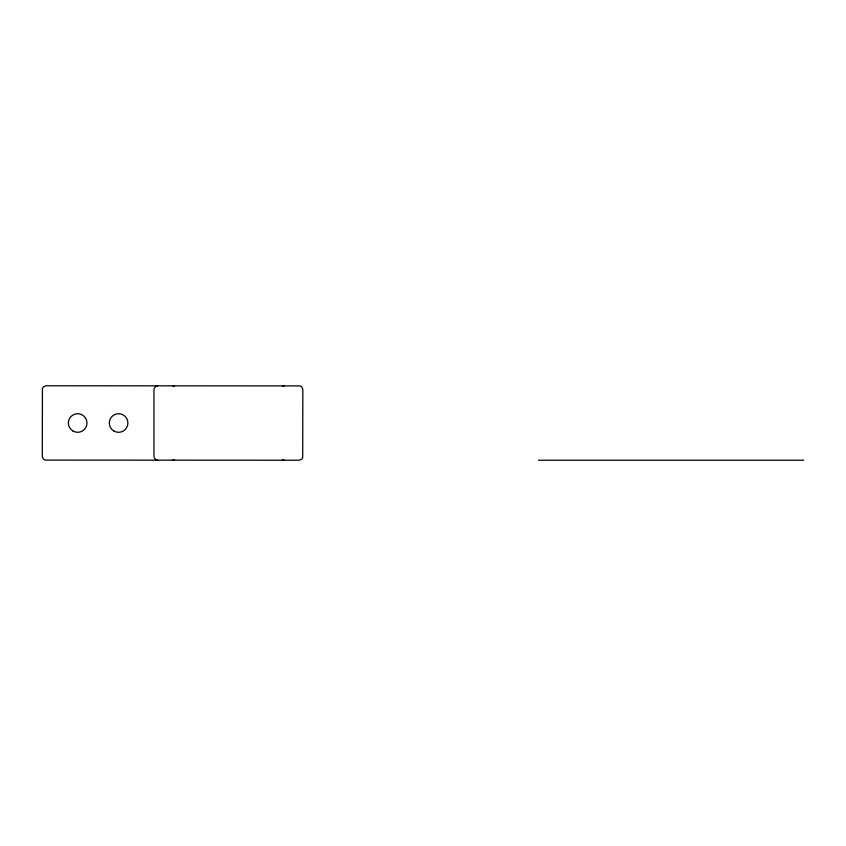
<?xml version="1.0" encoding="UTF-8"?>
<svg xmlns="http://www.w3.org/2000/svg" width="846" height="846" viewBox="0 0 846 846"><rect width="100%" height="100%" fill="white"/><g stroke="black" fill="none" stroke-linecap="round" stroke-linejoin="round"><path stroke-width="1.27" d="M154.088 388.536L155.823 386.284L157.684 385.776M282.363 386.284L284.224 385.776M174.424 459.716L172.573 460.224M538.521 460.224L803.7 460.224M172.573 385.776L174.424 386.284M284.224 460.224L282.363 459.716M157.684 460.224L155.823 459.716L154.088 457.464M153.961 389.498L153.961 456.502M42.427 388.536L42.3 456.502L43.389 459.124L45.06 460.097L299.114 460.224L301.747 459.124L302.709 457.464L302.836 389.498L301.747 386.876L300.076 385.903L46.022 385.776L43.389 386.876L42.427 388.536M113.946 431.058A9.306 9.306 0 0 0 127.905 423A9.306 9.306 0 0 0 113.946 414.942A9.306 9.306 0 0 0 113.946 431.058M73.01 431.058A9.306 9.306 0 0 0 86.958 423A9.306 9.306 0 0 0 73.01 414.942A9.306 9.306 0 0 0 73.01 431.058"/></g></svg>
